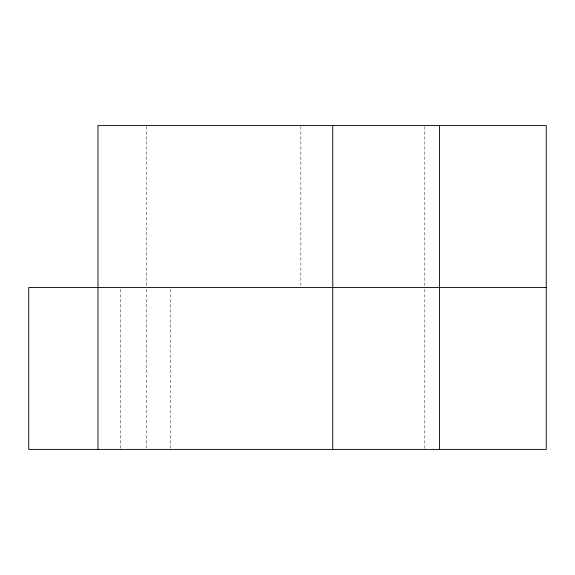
<?xml version="1.0" encoding="UTF-8"?>
<svg xmlns="http://www.w3.org/2000/svg" width="575" height="575" viewBox="0 0 575 575"><rect width="100%" height="100%" fill="white"/><g stroke="black" fill="none" stroke-linecap="round" stroke-linejoin="round"><path stroke-width="0.43" stroke-dasharray="2.88 2.16" d="M424.817 126.486L424.817 286.609M424.817 289.29L424.817 448.514M300.847 126.486L300.847 286.609M170.423 289.29L170.423 448.514M146.474 126.435L146.474 286.659M146.474 289.189L146.474 448.565M120.412 289.189L120.412 448.565"/><path stroke-width="0.86" d="M546.25 287.5L28.75 287.5L28.75 449.406L546.25 449.406L546.25 125.594L97.98 125.594L97.98 449.406M439.501 125.594L439.501 449.406M332.752 125.594L332.752 449.406"/></g></svg>
